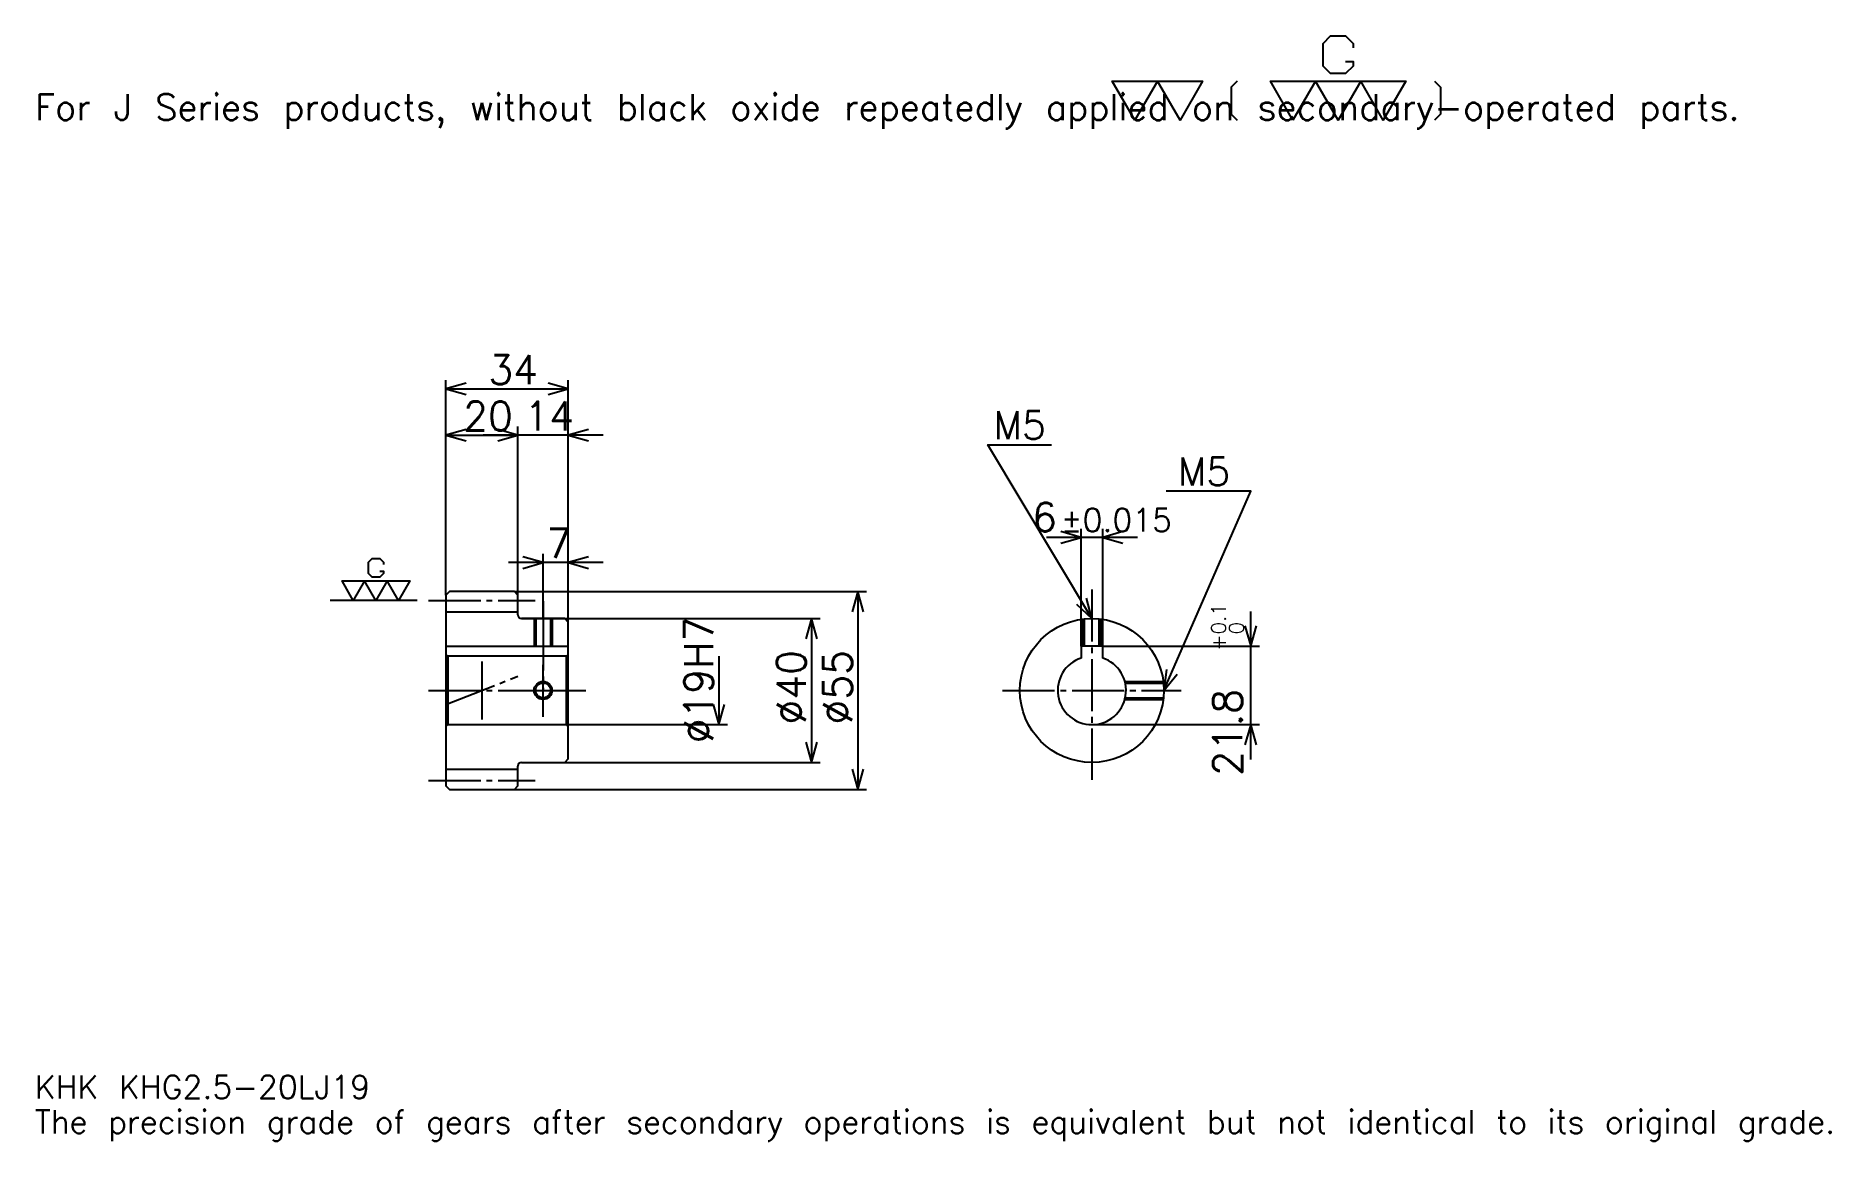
# Model space of a CAD drawing. Extents: x 16 to 515, y 6 to 313.
import ezdxf

# ---------------------------------------------------------------- set-up
doc = ezdxf.new("R2010")
doc.units = 0
doc.linetypes.add('DASHDOT', pattern=[19.304349, 14.478261, -1.608696, 1.608696, -1.608696])
doc.layers.get('0').update_dxf_attribs({"linetype": 'CONTINUOUS'})
doc.layers.add('DASHDOT', color=6, linetype='DASHDOT')
doc.styles.add('KANJI', font='TXT', dxfattribs={"bigfont": 'BIGFONT'})

msp = doc.modelspace()

# ---------------------------------------------------------------- linework, layer by layer
at = {"color": 5}
for p, q in [((130.304352, 158.608704), (130.304352, 217.326096)), ((130.304352, 214.913055), (164.304352, 214.913055)), ((164.304352, 158.608704), (164.304352, 217.326096)), ((130.304352, 202.043488), (150.304352, 202.043488)), ((173.956528, 202.043488), (140.652176, 202.043488)), ((150.304352, 158.608704), (150.304352, 204.456528)), ((306.782593, 143.408707), (306.782593, 176.043488)), ((312.782593, 143.408707), (312.782593, 176.043488)), ((322.434784, 173.630432), (297.130432, 173.630432)), ((173.956528, 166.652191), (147.652176, 166.652191)), ((157.304352, 158.608704), (157.304352, 169.065231)), ((130.304352, 157.608704), (130.304352, 158.608704)), ((149.304352, 158.608704), (164.304352, 158.608704)), ((150.304352, 157.608704), (150.304352, 158.608704)), ((157.304352, 151.108704), (157.304352, 158.608704)), ((157.304352, 151.108704), (157.304352, 158.608704)), ((164.304352, 158.608704), (247.152176, 158.608704)), ((164.304352, 150.108704), (164.304352, 158.608704)), ((244.739136, 158.608704), (244.739136, 103.608704)), ((151.304352, 151.108704), (164.304352, 151.108704)), ((164.304352, 151.108704), (234.282608, 151.108704)), ((231.869568, 151.108704), (231.869568, 111.108704)), ((353.913025, 111.956528), (353.913025, 153.060883)), ((206.130432, 140.608704), (206.130432, 121.608704)), ((312.782593, 143.408707), (356.32608, 143.408707)), ((164.304352, 121.608704), (208.543488, 121.608704)), ((309.782593, 121.608704), (356.32608, 121.608704)), ((151.304352, 111.108704), (164.304352, 111.108704)), ((164.304352, 111.108704), (234.282608, 111.108704)), ((149.304352, 103.608704), (164.304352, 103.608704)), ((164.304352, 103.608704), (247.152176, 103.608704))]:
    msp.add_line(p, q, dxfattribs=at)
at = {"color": 7}
for p, q in [((122.260872, 156.108704), (98.13044, 156.108704)), ((140.304352, 139.152176), (140.304352, 123.065224))]:
    msp.add_line(p, q, dxfattribs=at)
at = {"color": 4}
for p, q in [((130.304352, 152.983704), (150.304352, 152.983704)), ((130.304352, 143.408707), (164.304352, 143.408707)), ((130.804352, 140.608704), (130.804352, 121.608704)), ((163.804352, 140.608704), (164.304352, 141.108704)), ((163.804352, 121.608704), (164.304352, 121.108704)), ((130.304352, 109.233704), (150.304352, 109.233704))]:
    msp.add_line(p, q, dxfattribs=at)
at = {"color": 7}
for points in [[(380.295654, 305.87738), (382.386963, 305.87738), (382.386963, 304.62262), (380.295654, 302.531311), (376.113037, 302.531311), (374.021759, 304.62262), (374.021759, 310.896515), (376.113037, 312.987823), (380.295654, 312.987823), (382.386963, 310.896515), (382.386963, 309.641724)], [(321.739136, 289.565216), (315.46521, 300.440002), (340.560883, 300.440002), (334.286957, 289.565216), (328.013062, 300.440002), (321.739136, 289.565216)], [(350.180878, 300.440002), (348.507843, 298.766968), (348.507843, 291.238251), (350.180878, 289.565216)], [(365.656525, 289.565216), (359.382629, 300.440002), (397.026093, 300.440002), (390.752197, 289.565216), (384.478271, 300.440002), (378.204346, 289.565216), (371.93045, 300.440002), (365.656525, 289.565216)], [(404.973053, 300.440002), (406.646088, 298.766968), (406.646088, 291.238251), (404.973053, 289.565216)], [(111.884789, 164.264786), (112.930435, 164.264786), (112.930435, 163.63739), (111.884789, 162.591751), (109.793488, 162.591751), (108.747833, 163.63739), (108.747833, 166.774353), (109.793488, 167.820007), (111.884789, 167.820007), (112.930435, 166.774353), (112.930435, 166.146973)], [(104.565224, 156.108704), (101.428268, 161.546097), (120.250008, 161.546097), (117.113045, 156.108704), (113.976089, 161.546097), (110.839134, 156.108704), (107.702179, 161.546097), (104.565224, 156.108704)]]:
    msp.add_lwpolyline(points, dxfattribs=at)
at = {"color": 5}
for points in [[(135.934784, 216.521759), (130.304352, 214.913055), (135.934784, 213.304352)], [(158.67392, 213.304352), (164.304352, 214.913055), (158.67392, 216.521759)], [(135.934784, 203.652191), (130.304352, 202.043488), (135.934784, 200.434784)], [(144.67392, 200.434784), (150.304352, 202.043488), (144.67392, 203.652191)], [(144.67392, 200.434784), (150.304352, 202.043488), (144.67392, 203.652191)], [(169.934784, 203.652191), (164.304352, 202.043488), (169.934784, 200.434784)], [(309.782593, 151.108704), (280.826111, 199.369568), (298.521729, 199.369568)], [(329.782593, 131.108704), (353.913025, 186.5), (330.426086, 186.5)], [(301.152161, 172.021744), (306.782593, 173.630432), (301.152161, 175.239136)], [(318.413025, 175.239136), (312.782593, 173.630432), (318.413025, 172.021744)], [(151.67392, 165.043488), (157.304352, 166.652191), (151.67392, 168.26088)], [(169.934784, 168.26088), (164.304352, 166.652191), (169.934784, 165.043488)], [(246.347839, 152.978271), (244.739136, 158.608704), (243.130432, 152.978271)], [(305.506348, 155.1091), (309.782593, 151.108704), (308.265198, 156.764435)], [(233.478271, 145.478271), (231.869568, 151.108704), (230.260864, 145.478271)], [(352.304352, 149.039139), (353.913025, 143.408707), (355.521729, 149.039139)], [(330.556488, 136.913086), (329.782593, 131.108704), (333.506134, 135.628113)], [(204.521744, 127.239136), (206.130432, 121.608704), (207.739136, 127.239136)], [(355.521729, 115.978271), (353.913025, 121.608704), (352.304352, 115.978271)], [(230.260864, 116.739136), (231.869568, 111.108704), (233.478271, 116.739136)], [(243.130432, 109.239136), (244.739136, 103.608704), (246.347839, 109.239136)]]:
    msp.add_lwpolyline(points, dxfattribs=at)
at = {"color": 4}
for points in [[(150.304352, 152.108704), (150.304352, 157.608704), (149.304352, 158.608704), (131.304352, 158.608704), (130.304352, 157.608704), (130.304352, 121.108704)], [(151.304352, 111.108704), (163.304352, 111.108704), (164.304352, 112.108704), (164.304352, 150.108704), (163.304352, 151.108704), (151.304352, 151.108704)], [(154.804352, 151.108704), (154.804352, 143.408707)], [(155.239349, 151.108704), (155.239349, 143.408707)], [(159.369354, 151.108704), (159.369354, 143.408707)], [(159.804352, 151.108704), (159.804352, 143.408707)], [(307.282593, 143.408707), (307.282593, 150.951843)], [(307.71759, 143.408707), (307.71759, 151.001816)], [(311.847595, 143.408707), (311.847595, 151.001816)], [(312.282593, 143.408707), (312.282593, 150.951843)], [(130.304352, 121.108704), (130.804352, 121.608704), (163.804352, 121.608704), (163.804352, 140.608704), (130.804352, 140.608704), (130.304352, 141.108704)], [(312.782593, 140.122589), (312.782593, 143.408707), (306.782593, 143.408707), (306.782593, 140.122589)], [(318.947754, 133.608704), (329.625732, 133.608704)], [(319.055481, 133.173706), (329.67572, 133.173706)], [(318.947754, 128.608704), (329.625732, 128.608704)], [(319.055481, 129.043701), (329.67572, 129.043701)], [(130.304352, 121.108704), (130.304352, 104.608704), (131.304352, 103.608704), (149.304352, 103.608704), (150.304352, 104.608704), (150.304352, 110.108704)]]:
    msp.add_lwpolyline(points, dxfattribs=at)
for centre, radius in [((309.782593, 131.108704), 20), ((157.304352, 131.108704), 2.065)]:
    msp.add_circle(centre, radius, dxfattribs=at)
at = {"color": 7}
msp.add_circle((157.304352, 131.108704), 2.5, dxfattribs=at)
at = {"color": 4}
for centre, radius, start, end in [((151.304352, 152.108704), 1, 180, 270), ((309.782593, 131.108704), 9.5, 108.40848033, 71.59151967), ((151.304352, 110.108704), 1, 90, 180)]:
    msp.add_arc(centre, radius, start, end, dxfattribs=at)
at = {"layer": 'DASHDOT', "color": 7}
for p, q in [((125.478264, 156.108704), (155.130432, 156.108704)), ((309.782593, 159.152176), (309.782593, 106.282616)), ((157.304352, 151.108704), (157.304352, 131.108704)), ((130.304352, 127.169601), (150.304352, 135.047806)), ((125.478264, 131.108704), (169.130432, 131.108704)), ((284.956543, 131.108704), (334.608704, 131.108704)), ((125.478264, 106.108704), (155.130432, 106.108704))]:
    msp.add_line(p, q, dxfattribs=at)
for points in [[(157.304352, 155.934784), (157.304352, 138.582611)], [(157.304352, 123.782616), (157.304352, 138.434784)], [(149.978271, 131.108704), (164.630432, 131.108704)]]:
    msp.add_lwpolyline(points, dxfattribs=at)

# ---------------------------------------------------------------- texts
at = {"color": 7, "style": 'KANJI'}
for s, height, p in [('For J Series products, without black oxide repeatedly applied on secondary-operated parts.', 7.23913, (16.086956, 289.565216)), ('34', 8.043478, (142.076096, 216.200012)), ('20', 8.043478, (135.076096, 203.330444)), ('14', 8.043478, (152.076096, 203.330444)), ('M5', 7.721739, (282.434784, 200.978271)), ('M5', 7.721739, (333.643494, 188.108704)), ('6', 8.043478, (293.17926, 175.239136)), ('%%p0.015', 6.434783, (301.141327, 175.239136)), ('7', 8.043478, (158.190216, 167.939148)), ('KHK KHG2.5-20LJ19', 6.434783, (16.086956, 17.695652)), ('The precision grade of gears after secondary operations is equivalent but not identical to its original grade.', 6.434783, (16.086956, 8.043478))]:
    msp.add_text(s, height=height, dxfattribs=at).set_placement(p)
for s, height, p in [('%%c19H7', 8.043478, (204.521744, 116.429352)), ('0.1', 4.021739, (346.995667, 146.713577)), ('+', 4.021739, (346.995667, 142.209229)), ('0', 4.021739, (351.982605, 146.713577)), ('%%c40', 8.043478, (230.260864, 121.657616)), ('%%c55', 8.043478, (243.130432, 121.657616)), ('21.8', 8.043478, (351.5, 107.39386))]:
    msp.add_text(s, height=height, rotation=90, dxfattribs=at).set_placement(p)

doc.saveas('drawing.dxf')
